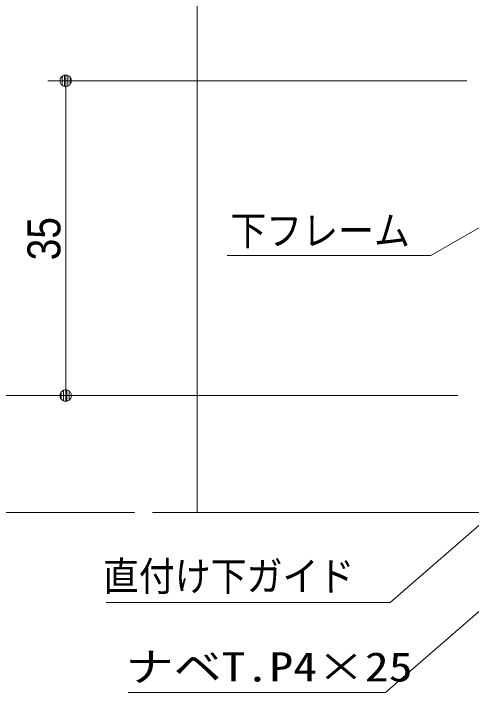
# Model space of a CAD drawing. Units: millimetres, scale not verified. Extents: x -6062 to 6062, y -3045 to 3045.
# Drawn here: x -234 to 276, y -2150 to -1395 of the extents above; entities that cross this region are included whole.
import ezdxf
from ezdxf.enums import TextEntityAlignment as Align

# ---------------------------------------------------------------- set-up
doc = ezdxf.new("R2010")
doc.units = ezdxf.units.MM
doc.header["$LTSCALE"] = 20
for name, color, linetype, lineweight in [('0-1_0', 7, 'Continuous', 9), ('0-2_2寸法-1', 7, 'Continuous', 9), ('0-3_2寸法-3', 7, 'Continuous', 9), ('0-4_3一般', 7, 'Continuous', 9)]:
    doc.layers.add(name, color=color, linetype=linetype, lineweight=lineweight)
doc.styles.add('ＭＳ ゴシック', font='')
doc.styles.add('ＭＳ Ｐゴシック', font='')
doc.styles.get('ＭＳ ゴシック').set_extended_font_data('MS Gothic')
doc.styles.get('ＭＳ Ｐゴシック').set_extended_font_data('MS PGothic')

# ---------------------------------------------------------------- blocks, each defined once
blk = doc.blocks.new('_Dot')
at = {"layer": '0-1_0'}
for p, q in [((-10, 0), (-20, 0)), ((9.78, 2), (-9.78, 2)), ((7.99, 6), (-7.99, 6)), ((9.16, -3.98), (-9.16, -3.98)), ((6, -7.98), (-6, -7.98))]:
    blk.add_line(p, q, dxfattribs=at)
for points in [[(10, 0), (9.92, 1.25), (9.69, 2.49), (9.3, 3.68), (8.76, 4.82), (8.09, 5.88), (7.29, 6.85), (6.37, 7.71), (5.36, 8.44), (4.26, 9.05), (3.09, 9.51), (1.87, 9.82), (0.63, 9.98), (-0.63, 9.98), (-1.87, 9.82), (-3.09, 9.51), (-4.26, 9.05), (-5.36, 8.44), (-6.37, 7.71), (-7.29, 6.85), (-8.09, 5.88), (-8.76, 4.82), (-9.3, 3.68), (-9.69, 2.49), (-9.92, 1.25), (-10, 0), (0, 0)], [(-10, 0), (-9.92, -1.25), (-9.69, -2.49), (-9.3, -3.68), (-8.76, -4.82), (-8.09, -5.88), (-7.29, -6.85), (-6.37, -7.71), (-5.36, -8.44), (-4.26, -9.05), (-3.09, -9.51), (-1.87, -9.82), (-0.63, -9.98), (0.63, -9.98), (1.87, -9.82), (3.09, -9.51), (4.26, -9.05), (5.36, -8.44), (6.37, -7.71), (7.29, -6.85), (8.09, -5.88), (8.76, -4.82), (9.3, -3.68), (9.69, -2.49), (9.92, -1.25), (10, 0), (0, 0)]]:
    blk.add_lwpolyline(points, close=True, dxfattribs=at)
blk = doc.blocks.new('グループ-36')
at = {"layer": '0-4_3一般'}
blk.add_line((34163.7, -39000), (64563.7, -39000), dxfattribs=at)
blk = doc.blocks.new('グループ-70')
at = {"layer": '0-4_3一般'}
blk.add_line((35163.7, 20804.9), (35163.7, -39000), dxfattribs=at)
blk.add_blockref('グループ-36', (0, 0), dxfattribs=at)

msp = doc.modelspace()

# ---------------------------------------------------------------- linework, layer by layer
at = {"layer": '0-2_2寸法-1'}
for p, q in [((270.68, -1470), (-195.69, -1470)), ((-175.69, -1807.29), (-175.69, -1482.71)), ((160.68, -1820), (-295.69, -1820)), ((-195.69, -1820), (-295.69, -1820)), ((260.68, -1820), (-195.69, -1820)), ((-99.32, -1950), (-295.69, -1950))]:
    msp.add_line(p, q, dxfattribs=at)
at = {"layer": '0-3_2寸法-3'}
for points in [[(290.68, -1629.63), (230.68, -1664.27), (3.8, -1664.27)], [(300.68, -1950), (185.21, -2050), (-130.8, -2050)], [(335.68, -2015.13), (179.95, -2150), (-106.35, -2150)]]:
    msp.add_lwpolyline(points, dxfattribs=at)

# ---------------------------------------------------------------- block references
at = {"layer": '0-2_2寸法-1', "xscale": 0.6356201, "yscale": 0.6356201}
for p, rotation in [((-175.69, -1470), 90), ((-175.69, -1820), 270)]:
    msp.add_blockref('_Dot', p, dxfattribs=dict(at, rotation=rotation))
at = {"layer": '0-4_3一般', "xscale": 0.05, "yscale": 0.05}
msp.add_blockref('グループ-70', (-1787.5, 0), dxfattribs=at)

# ---------------------------------------------------------------- texts
at = {"layer": '0-2_2寸法-1', "style": 'ＭＳ Ｐゴシック', "width": 0.9}
msp.add_text('35', height=36.66, rotation=90, dxfattribs=at).set_placement((-170.63, -1669.59), align=Align.BOTTOM_LEFT)
at = {"layer": '0-3_2寸法-3', "style": 'ＭＳ ゴシック'}
for s, width, p in [('下フレーム', 0.9, (7.46, -1662.65)), ('直付け下ガイド', 0.9, (-134.25, -2046.83)), ('ナベT.P4×25', 1.2, (-108.85, -2147.61))]:
    msp.add_text(s, height=32.55, dxfattribs=dict(at, width=width)).set_placement(p, align=Align.BOTTOM_LEFT)

doc.saveas('drawing.dxf')
